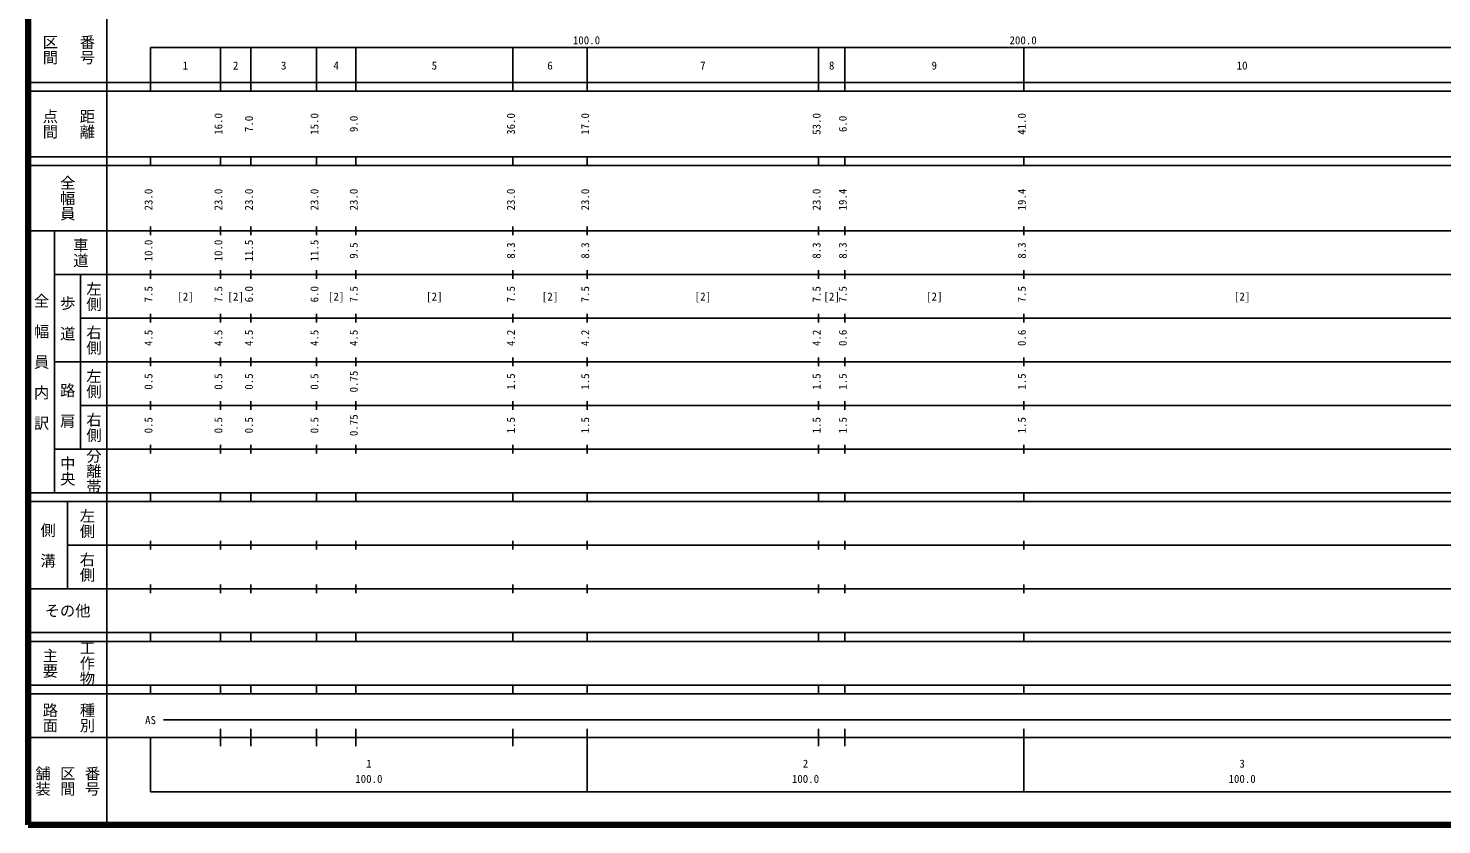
# Model space of a CAD drawing. Units: millimetres on the paper, enlarged 1000 times. Extents: x 40000 to 680000, y 20000 to 380000.
# Drawn here: x 40000 to 363718, y 20000 to 202409 of the extents above; entities that cross this region are included whole.
import ezdxf
from ezdxf.enums import TextEntityAlignment as Align

# ---------------------------------------------------------------- set-up
doc = ezdxf.new("R2010")
doc.units = ezdxf.units.MM
doc.header["$LTSCALE"] = 1000
doc.layers.add('M-TTL', color=2, linetype='Continuous', lineweight=140)
doc.layers.add('M-TTL-BAND', color=7, linetype='Continuous', lineweight=25)
doc.styles.add('@ＭＳ ゴシック', font='')
doc.styles.add('ＭＳ ゴシック', font='')
doc.styles.get('@ＭＳ ゴシック').set_extended_font_data('@MS Gothic')
doc.styles.get('ＭＳ ゴシック').set_extended_font_data('MS Gothic')

msp = doc.modelspace()

# ---------------------------------------------------------------- linework, layer by layer
at = {"layer": 'M-TTL'}
for p, q in [((40000, 380000), (40000, 20000)), ((40000, 20000), (680000, 20000))]:
    msp.add_line(p, q, dxfattribs=at)
at = {"layer": 'M-TTL-BAND'}
for p, q in [((58000, 370000), (58000, 20000)), ((68000, 198000), (579000, 198000)), ((68000, 198000), (68000, 188000)), ((84000, 188000), (84000, 198000)), ((91000, 188000), (91000, 198000)), ((106000, 188000), (106000, 198000)), ((115000, 188000), (115000, 198000)), ((151000, 188000), (151000, 198000)), ((168000, 188000), (168000, 198000)), ((221000, 188000), (221000, 198000)), ((227000, 188000), (227000, 198000)), ((268000, 188000), (268000, 198000)), ((40000, 190000), (579000, 190000)), ((40000, 188000), (579000, 188000)), ((40000, 173000), (579000, 173000)), ((68000, 171000), (68000, 173000)), ((84000, 171000), (84000, 173000)), ((91000, 171000), (91000, 173000)), ((106000, 171000), (106000, 173000)), ((115000, 171000), (115000, 173000)), ((151000, 171000), (151000, 173000)), ((168000, 171000), (168000, 173000)), ((221000, 171000), (221000, 173000)), ((227000, 171000), (227000, 173000)), ((268000, 171000), (268000, 173000)), ((40000, 171000), (579000, 171000)), ((40000, 156000), (579000, 156000)), ((46000, 96000), (46000, 156000)), ((68000, 155000), (68000, 157000)), ((84000, 155000), (84000, 157000)), ((91000, 155000), (91000, 157000)), ((106000, 155000), (106000, 157000)), ((115000, 155000), (115000, 157000)), ((151000, 155000), (151000, 157000)), ((168000, 155000), (168000, 157000)), ((221000, 155000), (221000, 157000)), ((227000, 155000), (227000, 157000)), ((268000, 155000), (268000, 157000)), ((46000, 146000), (579000, 146000)), ((52000, 146000), (52000, 106000)), ((68000, 145000), (68000, 147000)), ((84000, 145000), (84000, 147000)), ((91000, 145000), (91000, 147000)), ((106000, 145000), (106000, 147000)), ((115000, 145000), (115000, 147000)), ((151000, 145000), (151000, 147000)), ((168000, 145000), (168000, 147000)), ((221000, 145000), (221000, 147000)), ((227000, 145000), (227000, 147000)), ((268000, 145000), (268000, 147000)), ((52000, 136000), (579000, 136000)), ((68000, 135000), (68000, 137000)), ((84000, 135000), (84000, 137000)), ((91000, 135000), (91000, 137000)), ((106000, 135000), (106000, 137000)), ((115000, 135000), (115000, 137000)), ((151000, 135000), (151000, 137000)), ((168000, 135000), (168000, 137000)), ((221000, 135000), (221000, 137000)), ((227000, 135000), (227000, 137000)), ((268000, 135000), (268000, 137000)), ((68000, 125000), (68000, 127000)), ((84000, 125000), (84000, 127000)), ((91000, 125000), (91000, 127000)), ((106000, 125000), (106000, 127000)), ((115000, 125000), (115000, 127000)), ((151000, 125000), (151000, 127000)), ((168000, 125000), (168000, 127000)), ((221000, 125000), (221000, 127000)), ((227000, 125000), (227000, 127000)), ((268000, 125000), (268000, 127000)), ((46000, 126000), (579000, 126000)), ((68000, 115000), (68000, 117000)), ((84000, 115000), (84000, 117000)), ((91000, 115000), (91000, 117000)), ((106000, 115000), (106000, 117000)), ((115000, 115000), (115000, 117000)), ((151000, 115000), (151000, 117000)), ((168000, 115000), (168000, 117000)), ((221000, 115000), (221000, 117000)), ((227000, 115000), (227000, 117000)), ((268000, 115000), (268000, 117000)), ((52000, 116000), (579000, 116000)), ((68000, 105000), (68000, 107000)), ((84000, 105000), (84000, 107000)), ((91000, 105000), (91000, 107000)), ((106000, 105000), (106000, 107000)), ((115000, 105000), (115000, 107000)), ((151000, 105000), (151000, 107000)), ((168000, 105000), (168000, 107000)), ((221000, 105000), (221000, 107000)), ((227000, 105000), (227000, 107000)), ((268000, 105000), (268000, 107000)), ((46000, 106000), (579000, 106000)), ((40000, 96000), (579000, 96000)), ((40000, 94000), (579000, 94000)), ((49000, 94000), (49000, 74000)), ((68000, 94000), (68000, 96000)), ((84000, 94000), (84000, 96000)), ((91000, 94000), (91000, 96000)), ((106000, 94000), (106000, 96000)), ((115000, 94000), (115000, 96000)), ((151000, 94000), (151000, 96000)), ((168000, 94000), (168000, 96000)), ((221000, 94000), (221000, 96000)), ((227000, 94000), (227000, 96000)), ((268000, 94000), (268000, 96000)), ((68000, 83000), (68000, 85000)), ((84000, 83000), (84000, 85000)), ((91000, 83000), (91000, 85000)), ((106000, 83000), (106000, 85000)), ((115000, 83000), (115000, 85000)), ((151000, 83000), (151000, 85000)), ((168000, 83000), (168000, 85000)), ((221000, 83000), (221000, 85000)), ((227000, 83000), (227000, 85000)), ((268000, 83000), (268000, 85000)), ((49000, 84000), (579000, 84000)), ((68000, 73000), (68000, 75000)), ((84000, 73000), (84000, 75000)), ((91000, 73000), (91000, 75000)), ((106000, 73000), (106000, 75000)), ((115000, 73000), (115000, 75000)), ((151000, 73000), (151000, 75000)), ((168000, 73000), (168000, 75000)), ((221000, 73000), (221000, 75000)), ((227000, 73000), (227000, 75000)), ((268000, 73000), (268000, 75000)), ((40000, 74000), (579000, 74000)), ((40000, 64000), (579000, 64000)), ((40000, 62000), (579000, 62000)), ((68000, 62000), (68000, 64000)), ((84000, 62000), (84000, 64000)), ((91000, 62000), (91000, 64000)), ((106000, 62000), (106000, 64000)), ((115000, 62000), (115000, 64000)), ((151000, 62000), (151000, 64000)), ((168000, 62000), (168000, 64000)), ((221000, 62000), (221000, 64000)), ((227000, 62000), (227000, 64000)), ((268000, 62000), (268000, 64000)), ((40000, 52000), (579000, 52000)), ((68000, 50000), (68000, 52000)), ((84000, 50000), (84000, 52000)), ((91000, 50000), (91000, 52000)), ((106000, 50000), (106000, 52000)), ((115000, 50000), (115000, 52000)), ((151000, 50000), (151000, 52000)), ((168000, 50000), (168000, 52000)), ((221000, 50000), (221000, 52000)), ((227000, 50000), (227000, 52000)), ((268000, 50000), (268000, 52000)), ((40000, 50000), (579000, 50000)), ((71000, 44000), (565000, 44000)), ((40000, 40000), (579000, 40000)), ((68000, 40000), (68000, 27500)), ((84000, 38000), (84000, 42000)), ((91000, 38000), (91000, 42000)), ((106000, 38000), (106000, 42000)), ((115000, 38000), (115000, 42000)), ((151000, 38000), (151000, 42000)), ((168000, 27500), (168000, 42000)), ((221000, 38000), (221000, 42000)), ((227000, 38000), (227000, 42000)), ((268000, 27500), (268000, 42000)), ((68000, 27500), (579000, 27500))]:
    msp.add_line(p, q, dxfattribs=at)

# ---------------------------------------------------------------- texts
at = {"layer": 'M-TTL-BAND', "style": '@ＭＳ ゴシック'}
for s, p in [('番号', (53500, 197500)), ('区間', (45000, 197500)), ('点間', (45000, 180500)), ('距離', (53500, 180500)), ('全幅員', (49000, 163500)), ('車道', (52000, 151000)), ('左側', (55000, 141000)), ('全\u3000幅\u3000員\u3000内\u3000訳', (43000, 126000)), ('歩\u3000道', (49000, 136000)), ('右側', (55000, 131000)), ('左側', (55000, 121000)), ('路\u3000肩', (49000, 116000)), ('右側', (55000, 111000)), ('中央', (49000, 101000)), ('分離帯', (55000, 101000)), ('左側', (53500, 89000)), ('側\u3000溝', (44500, 84000)), ('右側', (53500, 79000)), ('工作物', (53500, 57000)), ('主要', (45000, 57000)), ('路面', (45000, 44500)), ('種別', (53500, 44500)), ('舗装', (43333, 30000)), ('区間', (49000, 30000)), ('番号', (54667, 30000))]:
    msp.add_text(s, height=2566, rotation=270, dxfattribs=at).set_placement(p, align=Align.MIDDLE_CENTER)
at = {"layer": 'M-TTL-BAND', "style": 'ＭＳ ゴシック'}
for s, p in [('100.0', (167844, 198195)), ('200.0', (267844, 198195)), ('1', (76000, 192405)), ('2', (87500, 192405)), ('3', (98500, 192405)), ('4', (110500, 192405)), ('5', (133000, 192405)), ('6', (159500, 192405)), ('7', (194500, 192405)), ('8', (224000, 192405)), ('9', (247500, 192405)), ('10', (318000, 192405)), ('[2]', (76000, 139500)), ('[2]', (87500, 139500)), ('[2]', (110500, 139500)), ('[2]', (133000, 139500)), ('[2]', (159500, 139500)), ('[2]', (194500, 139500)), ('[2]', (224000, 139500)), ('[2]', (247500, 139500)), ('[2]', (318000, 139500)), ('AS', (68000, 42500)), ('1', (118000, 32523)), ('2', (218000, 32523)), ('3', (318000, 32523)), ('100.0', (118000, 29033)), ('100.0', (218000, 29033)), ('100.0', (318000, 29033))]:
    msp.add_text(s, height=1833, dxfattribs=at).set_placement(p, align=Align.BOTTOM_CENTER)
for s, p in [('16.0', (85000, 180500)), ('7.0', (92000, 180500)), ('15.0', (107000, 180500)), ('9.0', (116000, 180500)), ('36.0', (152000, 180500)), ('17.0', (169000, 180500)), ('53.0', (222000, 180500)), ('6.0', (228000, 180500)), ('41.0', (269000, 180500)), ('23.0', (69000, 163174)), ('23.0', (85000, 163174)), ('23.0', (92000, 163174)), ('23.0', (107000, 163174)), ('23.0', (116000, 163174)), ('23.0', (152000, 163174)), ('23.0', (169000, 163174)), ('23.0', (222000, 163174)), ('19.4', (228000, 163174)), ('19.4', (269000, 163174)), ('10.0', (69000, 151500)), ('10.0', (85000, 151500)), ('11.5', (92000, 151500)), ('11.5', (107000, 151500)), ('9.5', (116000, 151500)), ('8.3', (152000, 151500)), ('8.3', (169000, 151500)), ('8.3', (222000, 151500)), ('8.3', (228000, 151500)), ('8.3', (269000, 151500)), ('7.5', (69000, 141500)), ('7.5', (85000, 141500)), ('6.0', (92000, 141500)), ('6.0', (107000, 141500)), ('7.5', (116000, 141500)), ('7.5', (152000, 141500)), ('7.5', (169000, 141500)), ('7.5', (222000, 141500)), ('7.5', (228000, 141500)), ('7.5', (269000, 141500)), ('4.5', (69000, 131500)), ('4.5', (85000, 131500)), ('4.5', (92000, 131500)), ('4.5', (107000, 131500)), ('4.5', (116000, 131500)), ('4.2', (152000, 131500)), ('4.2', (169000, 131500)), ('4.2', (222000, 131500)), ('0.6', (228000, 131500)), ('0.6', (269000, 131500)), ('0.5', (69000, 121500)), ('0.5', (85000, 121500)), ('0.5', (92000, 121500)), ('0.5', (107000, 121500)), ('0.75', (116000, 121500)), ('1.5', (152000, 121500)), ('1.5', (169000, 121500)), ('1.5', (222000, 121500)), ('1.5', (228000, 121500)), ('1.5', (269000, 121500)), ('0.75', (116000, 111500)), ('0.5', (69000, 111500)), ('0.5', (85000, 111500)), ('0.5', (92000, 111500)), ('0.5', (107000, 111500)), ('1.5', (152000, 111500)), ('1.5', (169000, 111500)), ('1.5', (222000, 111500)), ('1.5', (228000, 111500)), ('1.5', (269000, 111500))]:
    msp.add_text(s, height=1833, rotation=90, dxfattribs=at).set_placement(p, align=Align.BOTTOM_CENTER)
msp.add_text('その他', height=2566, dxfattribs=at).set_placement((49000, 69000), align=Align.MIDDLE_CENTER)

doc.saveas('drawing.dxf')
